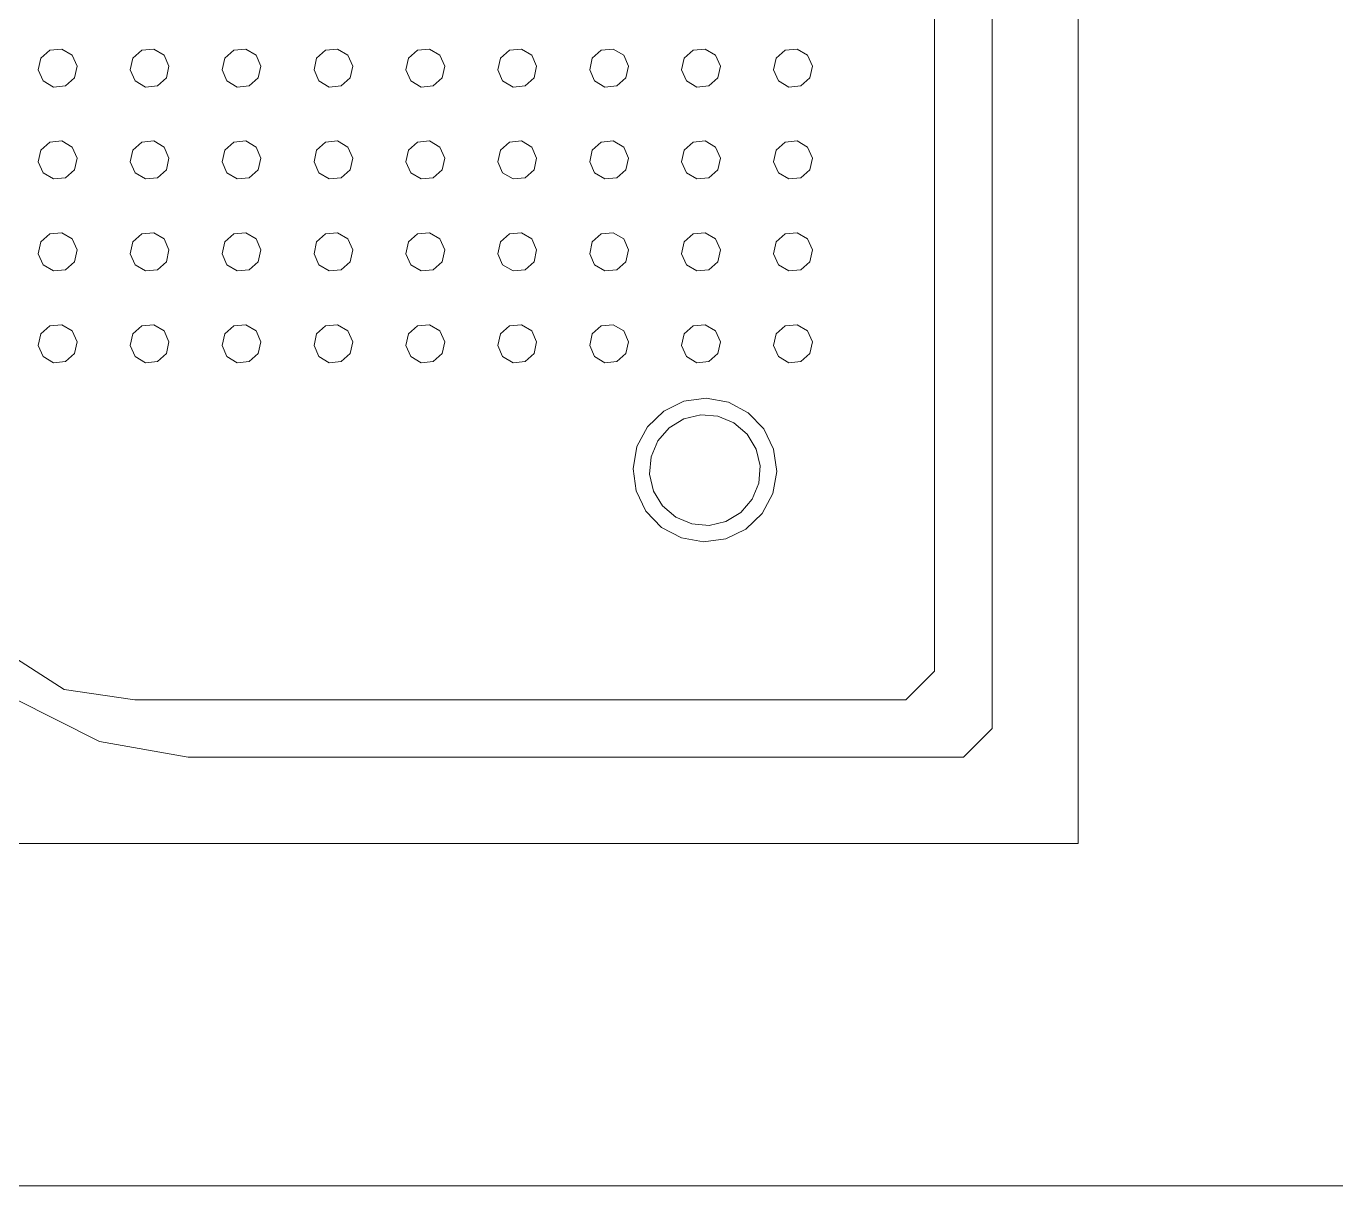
# Model space of a CAD drawing. Header units: millimetres. Extents: x -32 to 1412, y -324 to 2887.
# Drawn here: x 1040.831 to 1041.404, y 2053.059 to 2053.567 of the extents above; entities that cross this region are included whole.
import ezdxf

# ---------------------------------------------------------------- set-up
doc = ezdxf.new("R2010")
doc.units = ezdxf.units.MM
doc.header["$LTSCALE"] = 0.5
doc.layers.add('arquitetura', color=252, linetype='CONTINUOUS', lineweight=5)

msp = doc.modelspace()

# ---------------------------------------------------------------- linework, layer by layer
at = {"layer": 'arquitetura', "color": 252}
for p, q in [((1041.29123, 2053.95913), (1041.29123, 2053.20913)), ((1041.29123, 2053.20913), (1040.29123, 2053.20913)), ((1041.29123, 2053.20913), (1040.29123, 2053.20913)), ((1038.99123, 2053.05913), (1054.04123, 2053.05913))]:
    msp.add_line(p, q, dxfattribs=at)
at = {"layer": 'arquitetura'}
for p, q in [((1041.22836, 2053.74996), (1041.22836, 2053.28458)), ((1041.25352, 2053.74996), (1041.25352, 2053.25942)), ((1040.83696, 2053.55304), (1040.8409, 2053.55654)), ((1040.8409, 2053.55654), (1040.84616, 2053.55705)), ((1040.84616, 2053.55705), (1040.8507, 2053.55438)), ((1040.87721, 2053.55304), (1040.88115, 2053.55654)), ((1040.88115, 2053.55654), (1040.8864, 2053.55705)), ((1040.8864, 2053.55705), (1040.89095, 2053.55438)), ((1040.91746, 2053.55304), (1040.9214, 2053.55654)), ((1040.9214, 2053.55654), (1040.92665, 2053.55705)), ((1040.92665, 2053.55705), (1040.9312, 2053.55438)), ((1040.95771, 2053.55304), (1040.96165, 2053.55654)), ((1040.96165, 2053.55654), (1040.9669, 2053.55705)), ((1040.9669, 2053.55705), (1040.97145, 2053.55438)), ((1040.99795, 2053.55304), (1041.0019, 2053.55654)), ((1041.0019, 2053.55654), (1041.00715, 2053.55705)), ((1041.00715, 2053.55705), (1041.0117, 2053.55438)), ((1041.0382, 2053.55304), (1041.04215, 2053.55654)), ((1041.04215, 2053.55654), (1041.0474, 2053.55705)), ((1041.0474, 2053.55705), (1041.05195, 2053.55438)), ((1041.07845, 2053.55304), (1041.0824, 2053.55654)), ((1041.0824, 2053.55654), (1041.08765, 2053.55705)), ((1041.08765, 2053.55705), (1041.0922, 2053.55438)), ((1041.1187, 2053.55304), (1041.12265, 2053.55654)), ((1041.12265, 2053.55654), (1041.1279, 2053.55705)), ((1041.1279, 2053.55705), (1041.13245, 2053.55438)), ((1041.15895, 2053.55304), (1041.1629, 2053.55654)), ((1041.1629, 2053.55654), (1041.16815, 2053.55705)), ((1041.16815, 2053.55705), (1041.1727, 2053.55438)), ((1040.83582, 2053.54789), (1040.83696, 2053.55304)), ((1040.8507, 2053.55438), (1040.85281, 2053.54955)), ((1040.87607, 2053.54789), (1040.87721, 2053.55304)), ((1040.89095, 2053.55438), (1040.89306, 2053.54955)), ((1040.91632, 2053.54789), (1040.91746, 2053.55304)), ((1040.9312, 2053.55438), (1040.93331, 2053.54955)), ((1040.95657, 2053.54789), (1040.95771, 2053.55304)), ((1040.97145, 2053.55438), (1040.97356, 2053.54955)), ((1040.99682, 2053.54789), (1040.99795, 2053.55304)), ((1041.0117, 2053.55438), (1041.01381, 2053.54955)), ((1041.03707, 2053.54789), (1041.0382, 2053.55304)), ((1041.05195, 2053.55438), (1041.05406, 2053.54955)), ((1041.07732, 2053.54789), (1041.07845, 2053.55304)), ((1041.0922, 2053.55438), (1041.09431, 2053.54955)), ((1041.11757, 2053.54789), (1041.1187, 2053.55304)), ((1041.13245, 2053.55438), (1041.13456, 2053.54955)), ((1041.15782, 2053.54789), (1041.15895, 2053.55304)), ((1041.1727, 2053.55438), (1041.17481, 2053.54955)), ((1040.83793, 2053.54305), (1040.83582, 2053.54789)), ((1040.85281, 2053.54955), (1040.85168, 2053.54439)), ((1040.87818, 2053.54305), (1040.87607, 2053.54789)), ((1040.89306, 2053.54955), (1040.89193, 2053.54439)), ((1040.91843, 2053.54305), (1040.91632, 2053.54789)), ((1040.93331, 2053.54955), (1040.93218, 2053.54439)), ((1040.95868, 2053.54305), (1040.95657, 2053.54789)), ((1040.97356, 2053.54955), (1040.97243, 2053.54439)), ((1040.99893, 2053.54305), (1040.99682, 2053.54789)), ((1041.01381, 2053.54955), (1041.01267, 2053.54439)), ((1041.03918, 2053.54305), (1041.03707, 2053.54789)), ((1041.05406, 2053.54955), (1041.05292, 2053.54439)), ((1041.07943, 2053.54305), (1041.07732, 2053.54789)), ((1041.09431, 2053.54955), (1041.09317, 2053.54439)), ((1041.11968, 2053.54305), (1041.11757, 2053.54789)), ((1041.13456, 2053.54955), (1041.13342, 2053.54439)), ((1041.15993, 2053.54305), (1041.15782, 2053.54789)), ((1041.17481, 2053.54955), (1041.17367, 2053.54439)), ((1040.84248, 2053.54038), (1040.83793, 2053.54305)), ((1040.84773, 2053.54089), (1040.84248, 2053.54038)), ((1040.85168, 2053.54439), (1040.84773, 2053.54089)), ((1040.88273, 2053.54038), (1040.87818, 2053.54305)), ((1040.88798, 2053.54089), (1040.88273, 2053.54038)), ((1040.89193, 2053.54439), (1040.88798, 2053.54089)), ((1040.92298, 2053.54038), (1040.91843, 2053.54305)), ((1040.92823, 2053.54089), (1040.92298, 2053.54038)), ((1040.93218, 2053.54439), (1040.92823, 2053.54089)), ((1040.96323, 2053.54038), (1040.95868, 2053.54305)), ((1040.96848, 2053.54089), (1040.96323, 2053.54038)), ((1040.97243, 2053.54439), (1040.96848, 2053.54089)), ((1041.00348, 2053.54038), (1040.99893, 2053.54305)), ((1041.00873, 2053.54089), (1041.00348, 2053.54038)), ((1041.01267, 2053.54439), (1041.00873, 2053.54089)), ((1041.04373, 2053.54038), (1041.03918, 2053.54305)), ((1041.04898, 2053.54089), (1041.04373, 2053.54038)), ((1041.05292, 2053.54439), (1041.04898, 2053.54089)), ((1041.08398, 2053.54038), (1041.07943, 2053.54305)), ((1041.08923, 2053.54089), (1041.08398, 2053.54038)), ((1041.09317, 2053.54439), (1041.08923, 2053.54089)), ((1041.12423, 2053.54038), (1041.11968, 2053.54305)), ((1041.12948, 2053.54089), (1041.12423, 2053.54038)), ((1041.13342, 2053.54439), (1041.12948, 2053.54089)), ((1041.16447, 2053.54038), (1041.15993, 2053.54305)), ((1041.16973, 2053.54089), (1041.16447, 2053.54038)), ((1041.17367, 2053.54439), (1041.16973, 2053.54089)), ((1040.8409, 2053.51629), (1040.84616, 2053.5168)), ((1040.84616, 2053.5168), (1040.8507, 2053.51413)), ((1040.88115, 2053.51629), (1040.8864, 2053.5168)), ((1040.8864, 2053.5168), (1040.89095, 2053.51413)), ((1040.9214, 2053.51629), (1040.92665, 2053.5168)), ((1040.92665, 2053.5168), (1040.9312, 2053.51413)), ((1040.96165, 2053.51629), (1040.9669, 2053.5168)), ((1040.9669, 2053.5168), (1040.97145, 2053.51413)), ((1041.0019, 2053.51629), (1041.00715, 2053.5168)), ((1041.00715, 2053.5168), (1041.0117, 2053.51413)), ((1041.04215, 2053.51629), (1041.0474, 2053.5168)), ((1041.0474, 2053.5168), (1041.05195, 2053.51413)), ((1041.0824, 2053.51629), (1041.08765, 2053.5168)), ((1041.08765, 2053.5168), (1041.0922, 2053.51413)), ((1041.12265, 2053.51629), (1041.1279, 2053.5168)), ((1041.1279, 2053.5168), (1041.13245, 2053.51413)), ((1041.1629, 2053.51629), (1041.16815, 2053.5168)), ((1041.16815, 2053.5168), (1041.1727, 2053.51413)), ((1040.83582, 2053.50764), (1040.83696, 2053.51279)), ((1040.83696, 2053.51279), (1040.8409, 2053.51629)), ((1040.8507, 2053.51413), (1040.85281, 2053.5093)), ((1040.87607, 2053.50764), (1040.87721, 2053.51279)), ((1040.87721, 2053.51279), (1040.88115, 2053.51629)), ((1040.89095, 2053.51413), (1040.89306, 2053.5093)), ((1040.91632, 2053.50764), (1040.91746, 2053.51279)), ((1040.91746, 2053.51279), (1040.9214, 2053.51629)), ((1040.9312, 2053.51413), (1040.93331, 2053.5093)), ((1040.95657, 2053.50764), (1040.95771, 2053.51279)), ((1040.95771, 2053.51279), (1040.96165, 2053.51629)), ((1040.97145, 2053.51413), (1040.97356, 2053.5093)), ((1040.99682, 2053.50764), (1040.99795, 2053.51279)), ((1040.99795, 2053.51279), (1041.0019, 2053.51629)), ((1041.0117, 2053.51413), (1041.01381, 2053.5093)), ((1041.03707, 2053.50764), (1041.0382, 2053.51279)), ((1041.0382, 2053.51279), (1041.04215, 2053.51629)), ((1041.05195, 2053.51413), (1041.05406, 2053.5093)), ((1041.07732, 2053.50764), (1041.07845, 2053.51279)), ((1041.07845, 2053.51279), (1041.0824, 2053.51629)), ((1041.0922, 2053.51413), (1041.09431, 2053.5093)), ((1041.11757, 2053.50764), (1041.1187, 2053.51279)), ((1041.1187, 2053.51279), (1041.12265, 2053.51629)), ((1041.13245, 2053.51413), (1041.13456, 2053.5093)), ((1041.15782, 2053.50764), (1041.15895, 2053.51279)), ((1041.15895, 2053.51279), (1041.1629, 2053.51629)), ((1041.1727, 2053.51413), (1041.17481, 2053.5093)), ((1040.83793, 2053.5028), (1040.83582, 2053.50764)), ((1040.85281, 2053.5093), (1040.85168, 2053.50414)), ((1040.87818, 2053.5028), (1040.87607, 2053.50764)), ((1040.89306, 2053.5093), (1040.89193, 2053.50414)), ((1040.91843, 2053.5028), (1040.91632, 2053.50764)), ((1040.93331, 2053.5093), (1040.93218, 2053.50414)), ((1040.95868, 2053.5028), (1040.95657, 2053.50764)), ((1040.97356, 2053.5093), (1040.97243, 2053.50414)), ((1040.99893, 2053.5028), (1040.99682, 2053.50764)), ((1041.01381, 2053.5093), (1041.01267, 2053.50414)), ((1041.03918, 2053.5028), (1041.03707, 2053.50764)), ((1041.05406, 2053.5093), (1041.05292, 2053.50414)), ((1041.07943, 2053.5028), (1041.07732, 2053.50764)), ((1041.09431, 2053.5093), (1041.09317, 2053.50414)), ((1041.11968, 2053.5028), (1041.11757, 2053.50764)), ((1041.13456, 2053.5093), (1041.13342, 2053.50414)), ((1041.15993, 2053.5028), (1041.15782, 2053.50764)), ((1041.17481, 2053.5093), (1041.17367, 2053.50414)), ((1040.84248, 2053.50013), (1040.83793, 2053.5028)), ((1040.84773, 2053.50064), (1040.84248, 2053.50013)), ((1040.85168, 2053.50414), (1040.84773, 2053.50064)), ((1040.88273, 2053.50013), (1040.87818, 2053.5028)), ((1040.88798, 2053.50064), (1040.88273, 2053.50013)), ((1040.89193, 2053.50414), (1040.88798, 2053.50064)), ((1040.92298, 2053.50013), (1040.91843, 2053.5028)), ((1040.92823, 2053.50064), (1040.92298, 2053.50013)), ((1040.93218, 2053.50414), (1040.92823, 2053.50064)), ((1040.96323, 2053.50013), (1040.95868, 2053.5028)), ((1040.96848, 2053.50064), (1040.96323, 2053.50013)), ((1040.97243, 2053.50414), (1040.96848, 2053.50064)), ((1041.00348, 2053.50013), (1040.99893, 2053.5028)), ((1041.00873, 2053.50064), (1041.00348, 2053.50013)), ((1041.01267, 2053.50414), (1041.00873, 2053.50064)), ((1041.04373, 2053.50013), (1041.03918, 2053.5028)), ((1041.04898, 2053.50064), (1041.04373, 2053.50013)), ((1041.05292, 2053.50414), (1041.04898, 2053.50064)), ((1041.08398, 2053.50013), (1041.07943, 2053.5028)), ((1041.08923, 2053.50064), (1041.08398, 2053.50013)), ((1041.09317, 2053.50414), (1041.08923, 2053.50064)), ((1041.12423, 2053.50013), (1041.11968, 2053.5028)), ((1041.12948, 2053.50064), (1041.12423, 2053.50013)), ((1041.13342, 2053.50414), (1041.12948, 2053.50064)), ((1041.16447, 2053.50013), (1041.15993, 2053.5028)), ((1041.16973, 2053.50064), (1041.16447, 2053.50013)), ((1041.17367, 2053.50414), (1041.16973, 2053.50064)), ((1040.8409, 2053.47604), (1040.84616, 2053.47655)), ((1040.84616, 2053.47655), (1040.8507, 2053.47388)), ((1040.88115, 2053.47604), (1040.8864, 2053.47655)), ((1040.8864, 2053.47655), (1040.89095, 2053.47388)), ((1040.9214, 2053.47604), (1040.92665, 2053.47655)), ((1040.92665, 2053.47655), (1040.9312, 2053.47388)), ((1040.96165, 2053.47604), (1040.9669, 2053.47655)), ((1040.9669, 2053.47655), (1040.97145, 2053.47388)), ((1041.0019, 2053.47604), (1041.00715, 2053.47655)), ((1041.00715, 2053.47655), (1041.0117, 2053.47388)), ((1041.04215, 2053.47604), (1041.0474, 2053.47655)), ((1041.0474, 2053.47655), (1041.05195, 2053.47388)), ((1041.0824, 2053.47604), (1041.08765, 2053.47655)), ((1041.08765, 2053.47655), (1041.0922, 2053.47388)), ((1041.12265, 2053.47604), (1041.1279, 2053.47655)), ((1041.1279, 2053.47655), (1041.13245, 2053.47388)), ((1041.1629, 2053.47604), (1041.16815, 2053.47655)), ((1041.16815, 2053.47655), (1041.1727, 2053.47388)), ((1040.83582, 2053.46739), (1040.83696, 2053.47254)), ((1040.83696, 2053.47254), (1040.8409, 2053.47604)), ((1040.8507, 2053.47388), (1040.85281, 2053.46905)), ((1040.87607, 2053.46739), (1040.87721, 2053.47254)), ((1040.87721, 2053.47254), (1040.88115, 2053.47604)), ((1040.89095, 2053.47388), (1040.89306, 2053.46905)), ((1040.91632, 2053.46739), (1040.91746, 2053.47254)), ((1040.91746, 2053.47254), (1040.9214, 2053.47604)), ((1040.9312, 2053.47388), (1040.93331, 2053.46905)), ((1040.95657, 2053.46739), (1040.95771, 2053.47254)), ((1040.95771, 2053.47254), (1040.96165, 2053.47604)), ((1040.97145, 2053.47388), (1040.97356, 2053.46905)), ((1040.99682, 2053.46739), (1040.99795, 2053.47254)), ((1040.99795, 2053.47254), (1041.0019, 2053.47604)), ((1041.0117, 2053.47388), (1041.01381, 2053.46905)), ((1041.03707, 2053.46739), (1041.0382, 2053.47254)), ((1041.0382, 2053.47254), (1041.04215, 2053.47604)), ((1041.05195, 2053.47388), (1041.05406, 2053.46905)), ((1041.07732, 2053.46739), (1041.07845, 2053.47254)), ((1041.07845, 2053.47254), (1041.0824, 2053.47604)), ((1041.0922, 2053.47388), (1041.09431, 2053.46905)), ((1041.11757, 2053.46739), (1041.1187, 2053.47254)), ((1041.1187, 2053.47254), (1041.12265, 2053.47604)), ((1041.13245, 2053.47388), (1041.13456, 2053.46905)), ((1041.15782, 2053.46739), (1041.15895, 2053.47254)), ((1041.15895, 2053.47254), (1041.1629, 2053.47604)), ((1041.1727, 2053.47388), (1041.17481, 2053.46905)), ((1040.83793, 2053.46255), (1040.83582, 2053.46739)), ((1040.85281, 2053.46905), (1040.85168, 2053.46389)), ((1040.87818, 2053.46255), (1040.87607, 2053.46739)), ((1040.89306, 2053.46905), (1040.89193, 2053.46389)), ((1040.91843, 2053.46255), (1040.91632, 2053.46739)), ((1040.93331, 2053.46905), (1040.93218, 2053.46389)), ((1040.95868, 2053.46255), (1040.95657, 2053.46739)), ((1040.97356, 2053.46905), (1040.97243, 2053.46389)), ((1040.99893, 2053.46255), (1040.99682, 2053.46739)), ((1041.01381, 2053.46905), (1041.01267, 2053.46389)), ((1041.03918, 2053.46255), (1041.03707, 2053.46739)), ((1041.05406, 2053.46905), (1041.05292, 2053.46389)), ((1041.07943, 2053.46255), (1041.07732, 2053.46739)), ((1041.09431, 2053.46905), (1041.09317, 2053.46389)), ((1041.11968, 2053.46255), (1041.11757, 2053.46739)), ((1041.13456, 2053.46905), (1041.13342, 2053.46389)), ((1041.15993, 2053.46255), (1041.15782, 2053.46739)), ((1041.17481, 2053.46905), (1041.17367, 2053.46389)), ((1040.84248, 2053.45988), (1040.83793, 2053.46255)), ((1040.84773, 2053.46039), (1040.84248, 2053.45988)), ((1040.85168, 2053.46389), (1040.84773, 2053.46039)), ((1040.88273, 2053.45988), (1040.87818, 2053.46255)), ((1040.88798, 2053.46039), (1040.88273, 2053.45988)), ((1040.89193, 2053.46389), (1040.88798, 2053.46039)), ((1040.92298, 2053.45988), (1040.91843, 2053.46255)), ((1040.92823, 2053.46039), (1040.92298, 2053.45988)), ((1040.93218, 2053.46389), (1040.92823, 2053.46039)), ((1040.96323, 2053.45988), (1040.95868, 2053.46255)), ((1040.96848, 2053.46039), (1040.96323, 2053.45988)), ((1040.97243, 2053.46389), (1040.96848, 2053.46039)), ((1041.00348, 2053.45988), (1040.99893, 2053.46255)), ((1041.00873, 2053.46039), (1041.00348, 2053.45988)), ((1041.01267, 2053.46389), (1041.00873, 2053.46039)), ((1041.04373, 2053.45988), (1041.03918, 2053.46255)), ((1041.04898, 2053.46039), (1041.04373, 2053.45988)), ((1041.05292, 2053.46389), (1041.04898, 2053.46039)), ((1041.08398, 2053.45988), (1041.07943, 2053.46255)), ((1041.08923, 2053.46039), (1041.08398, 2053.45988)), ((1041.09317, 2053.46389), (1041.08923, 2053.46039)), ((1041.12423, 2053.45988), (1041.11968, 2053.46255)), ((1041.12948, 2053.46039), (1041.12423, 2053.45988)), ((1041.13342, 2053.46389), (1041.12948, 2053.46039)), ((1041.16447, 2053.45988), (1041.15993, 2053.46255)), ((1041.16973, 2053.46039), (1041.16447, 2053.45988)), ((1041.17367, 2053.46389), (1041.16973, 2053.46039)), ((1040.8409, 2053.43579), (1040.84616, 2053.43631)), ((1040.84616, 2053.43631), (1040.8507, 2053.43363)), ((1040.88115, 2053.43579), (1040.8864, 2053.43631)), ((1040.8864, 2053.43631), (1040.89095, 2053.43363)), ((1040.9214, 2053.43579), (1040.92665, 2053.43631)), ((1040.92665, 2053.43631), (1040.9312, 2053.43363)), ((1040.96165, 2053.43579), (1040.9669, 2053.43631)), ((1040.9669, 2053.43631), (1040.97145, 2053.43363)), ((1041.0019, 2053.43579), (1041.00715, 2053.43631)), ((1041.00715, 2053.43631), (1041.0117, 2053.43363)), ((1041.04215, 2053.43579), (1041.0474, 2053.43631)), ((1041.0474, 2053.43631), (1041.05195, 2053.43363)), ((1041.0824, 2053.43579), (1041.08765, 2053.43631)), ((1041.08765, 2053.43631), (1041.0922, 2053.43363)), ((1041.12265, 2053.43579), (1041.1279, 2053.43631)), ((1041.1279, 2053.43631), (1041.13245, 2053.43363)), ((1041.1629, 2053.43579), (1041.16815, 2053.43631)), ((1041.16815, 2053.43631), (1041.1727, 2053.43363)), ((1040.83582, 2053.42714), (1040.83696, 2053.43229)), ((1040.83696, 2053.43229), (1040.8409, 2053.43579)), ((1040.8507, 2053.43363), (1040.85281, 2053.4288)), ((1040.87607, 2053.42714), (1040.87721, 2053.43229)), ((1040.87721, 2053.43229), (1040.88115, 2053.43579)), ((1040.89095, 2053.43363), (1040.89306, 2053.4288)), ((1040.91632, 2053.42714), (1040.91746, 2053.43229)), ((1040.91746, 2053.43229), (1040.9214, 2053.43579)), ((1040.9312, 2053.43363), (1040.93331, 2053.4288)), ((1040.95657, 2053.42714), (1040.95771, 2053.43229)), ((1040.95771, 2053.43229), (1040.96165, 2053.43579)), ((1040.97145, 2053.43363), (1040.97356, 2053.4288)), ((1040.99682, 2053.42714), (1040.99795, 2053.43229)), ((1040.99795, 2053.43229), (1041.0019, 2053.43579)), ((1041.0117, 2053.43363), (1041.01381, 2053.4288)), ((1041.03707, 2053.42714), (1041.0382, 2053.43229)), ((1041.0382, 2053.43229), (1041.04215, 2053.43579)), ((1041.05195, 2053.43363), (1041.05406, 2053.4288)), ((1041.07732, 2053.42714), (1041.07845, 2053.43229)), ((1041.07845, 2053.43229), (1041.0824, 2053.43579)), ((1041.0922, 2053.43363), (1041.09431, 2053.4288)), ((1041.11757, 2053.42714), (1041.1187, 2053.43229)), ((1041.1187, 2053.43229), (1041.12265, 2053.43579)), ((1041.13245, 2053.43363), (1041.13456, 2053.4288)), ((1041.15782, 2053.42714), (1041.15895, 2053.43229)), ((1041.15895, 2053.43229), (1041.1629, 2053.43579)), ((1041.1727, 2053.43363), (1041.17481, 2053.4288)), ((1040.83793, 2053.42231), (1040.83582, 2053.42714)), ((1040.85281, 2053.4288), (1040.85168, 2053.42364)), ((1040.87818, 2053.42231), (1040.87607, 2053.42714)), ((1040.89306, 2053.4288), (1040.89193, 2053.42364)), ((1040.91843, 2053.42231), (1040.91632, 2053.42714)), ((1040.93331, 2053.4288), (1040.93218, 2053.42364)), ((1040.95868, 2053.42231), (1040.95657, 2053.42714)), ((1040.97356, 2053.4288), (1040.97243, 2053.42364)), ((1040.99893, 2053.42231), (1040.99682, 2053.42714)), ((1041.01381, 2053.4288), (1041.01267, 2053.42364)), ((1041.03918, 2053.42231), (1041.03707, 2053.42714)), ((1041.05406, 2053.4288), (1041.05292, 2053.42364)), ((1041.07943, 2053.42231), (1041.07732, 2053.42714)), ((1041.09431, 2053.4288), (1041.09317, 2053.42364)), ((1041.11968, 2053.42231), (1041.11757, 2053.42714)), ((1041.13456, 2053.4288), (1041.13342, 2053.42364)), ((1041.15993, 2053.42231), (1041.15782, 2053.42714)), ((1041.17481, 2053.4288), (1041.17367, 2053.42364)), ((1040.84248, 2053.41963), (1040.83793, 2053.42231)), ((1040.84773, 2053.42014), (1040.84248, 2053.41963)), ((1040.85168, 2053.42364), (1040.84773, 2053.42014)), ((1040.88273, 2053.41963), (1040.87818, 2053.42231)), ((1040.88798, 2053.42014), (1040.88273, 2053.41963)), ((1040.89193, 2053.42364), (1040.88798, 2053.42014)), ((1040.92298, 2053.41963), (1040.91843, 2053.42231)), ((1040.92823, 2053.42014), (1040.92298, 2053.41963)), ((1040.93218, 2053.42364), (1040.92823, 2053.42014)), ((1040.96323, 2053.41963), (1040.95868, 2053.42231)), ((1040.96848, 2053.42014), (1040.96323, 2053.41963)), ((1040.97243, 2053.42364), (1040.96848, 2053.42014)), ((1041.00348, 2053.41963), (1040.99893, 2053.42231)), ((1041.00873, 2053.42014), (1041.00348, 2053.41963)), ((1041.01267, 2053.42364), (1041.00873, 2053.42014)), ((1041.04373, 2053.41963), (1041.03918, 2053.42231)), ((1041.04898, 2053.42014), (1041.04373, 2053.41963)), ((1041.05292, 2053.42364), (1041.04898, 2053.42014)), ((1041.08398, 2053.41963), (1041.07943, 2053.42231)), ((1041.08923, 2053.42014), (1041.08398, 2053.41963)), ((1041.09317, 2053.42364), (1041.08923, 2053.42014)), ((1041.12423, 2053.41963), (1041.11968, 2053.42231)), ((1041.12948, 2053.42014), (1041.12423, 2053.41963)), ((1041.13342, 2053.42364), (1041.12948, 2053.42014)), ((1041.16447, 2053.41963), (1041.15993, 2053.42231)), ((1041.16973, 2053.42014), (1041.16447, 2053.41963)), ((1041.17367, 2053.42364), (1041.16973, 2053.42014)), ((1041.10973, 2053.39844), (1041.11859, 2053.40274)), ((1041.11859, 2053.40274), (1041.12834, 2053.4041)), ((1041.12834, 2053.4041), (1041.13804, 2053.40237)), ((1041.13804, 2053.40237), (1041.14672, 2053.39773)), ((1041.10263, 2053.39161), (1041.10973, 2053.39844)), ((1041.11853, 2053.39509), (1041.12592, 2053.39683)), ((1041.12592, 2053.39683), (1041.13349, 2053.39621)), ((1041.13349, 2053.39621), (1041.1405, 2053.39328)), ((1041.14672, 2053.39773), (1041.15355, 2053.39064)), ((1041.098, 2053.38292), (1041.10263, 2053.39161)), ((1041.10709, 2053.38539), (1041.11204, 2053.39114)), ((1041.11204, 2053.39114), (1041.11853, 2053.39509)), ((1041.1405, 2053.39328), (1041.14626, 2053.38832)), ((1041.15355, 2053.39064), (1041.15786, 2053.38178)), ((1041.10416, 2053.37838), (1041.10709, 2053.38539)), ((1041.14626, 2053.38832), (1041.1502, 2053.38183)), ((1041.09627, 2053.37323), (1041.098, 2053.38292)), ((1041.1502, 2053.38183), (1041.15195, 2053.37444)), ((1041.15786, 2053.38178), (1041.15921, 2053.37202)), ((1041.09762, 2053.36347), (1041.09627, 2053.37323)), ((1041.10353, 2053.37081), (1041.10416, 2053.37838)), ((1041.15195, 2053.37444), (1041.15132, 2053.36687)), ((1041.10528, 2053.36342), (1041.10353, 2053.37081)), ((1041.15921, 2053.37202), (1041.15748, 2053.36233)), ((1041.10193, 2053.35462), (1041.09762, 2053.36347)), ((1041.10922, 2053.35693), (1041.10528, 2053.36342)), ((1041.15132, 2053.36687), (1041.14839, 2053.35987)), ((1041.15748, 2053.36233), (1041.15285, 2053.35364)), ((1041.11498, 2053.35197), (1041.10922, 2053.35693)), ((1041.14839, 2053.35987), (1041.14344, 2053.35411)), ((1041.10876, 2053.34752), (1041.10193, 2053.35462)), ((1041.12199, 2053.34904), (1041.11498, 2053.35197)), ((1041.13695, 2053.35017), (1041.12956, 2053.34842)), ((1041.14344, 2053.35411), (1041.13695, 2053.35017)), ((1041.15285, 2053.35364), (1041.14575, 2053.34681)), ((1041.11744, 2053.34288), (1041.10876, 2053.34752)), ((1041.12956, 2053.34842), (1041.12199, 2053.34904)), ((1041.14575, 2053.34681), (1041.13689, 2053.34251)), ((1041.12714, 2053.34116), (1041.11744, 2053.34288)), ((1041.13689, 2053.34251), (1041.12714, 2053.34116)), ((1040.82011, 2053.29389), (1040.84713, 2053.27646)), ((1041.22836, 2053.28458), (1041.21579, 2053.272)), ((1040.84713, 2053.27646), (1040.8781, 2053.272)), ((1040.82524, 2053.27252), (1040.86263, 2053.25381)), ((1041.21579, 2053.272), (1040.8781, 2053.272)), ((1041.25352, 2053.25942), (1041.24094, 2053.24685)), ((1040.86263, 2053.25381), (1040.90141, 2053.24685)), ((1041.24094, 2053.24685), (1040.90141, 2053.24685))]:
    msp.add_line(p, q, dxfattribs=at)
msp.add_lwpolyline([(1040.54123, 2053.95913), (1041.29123, 2053.95913), (1041.29123, 2053.20913), (1040.54123, 2053.20913)], close=True, dxfattribs=at)

doc.saveas('drawing.dxf')
